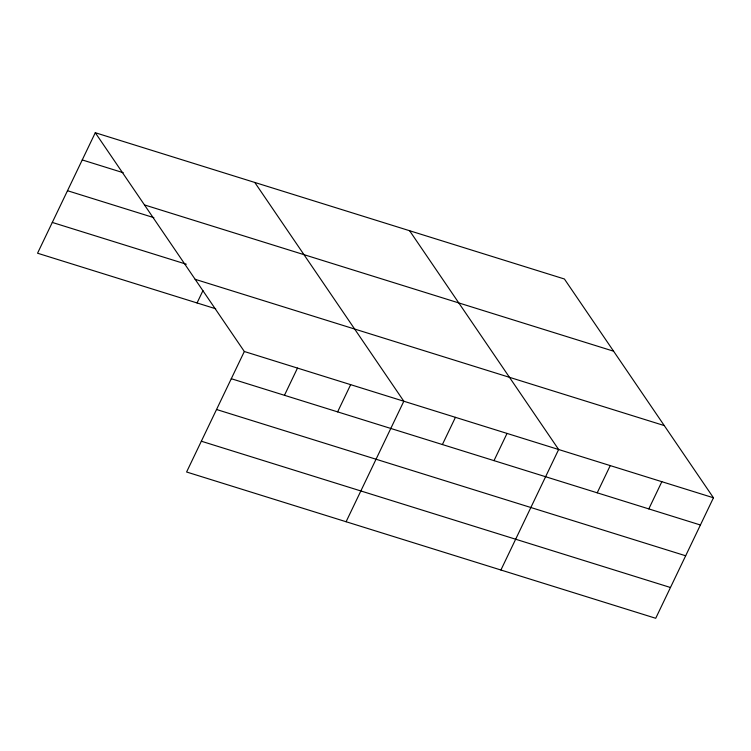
<?xml version="1.0" encoding="UTF-8"?>
<svg xmlns="http://www.w3.org/2000/svg" width="751" height="751" viewBox="0 0 751 751"><rect width="100%" height="100%" fill="white"/><g stroke="black" fill="none" stroke-linecap="round" stroke-linejoin="round"><path stroke-width="1.13" d="M95.283 132.72L244.328 351.506L186.595 472.003L655.717 618.28L713.45 497.782L564.405 278.996L95.283 132.72L37.55 253.218L215.715 308.774M197.053 302.953L202.948 290.637M284.46 395.298L297.49 368.084M337.621 411.877L350.661 384.662M346.098 521.738L403.831 401.241L254.786 182.455M442.395 444.545L455.435 417.331M493.998 460.635L507.038 433.421M500.908 570.009L558.641 449.511L409.595 230.726M597.205 492.816L610.244 465.601M648.808 508.906L661.847 481.691M82.244 159.935L123.23 172.711M144.464 204.92L613.586 351.196M67.496 190.716L153.889 217.659M52.298 222.437L186.323 264.221M195.138 279.306L664.269 425.582M244.328 351.506L713.45 497.782M231.289 378.72L700.411 524.996M216.541 409.502L685.663 555.778M201.343 441.222L670.465 587.498"/></g></svg>
